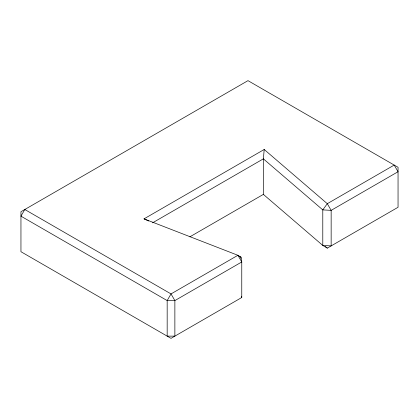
<?xml version="1.0" encoding="UTF-8"?>
<svg xmlns="http://www.w3.org/2000/svg" width="419" height="419" viewBox="0 0 419 419"><rect width="100%" height="100%" fill="white"/><g stroke="black" fill="none" stroke-linecap="round" stroke-linejoin="round"><path stroke-width="0.63" d="M264.2 149.483L263.373 158.848L263.373 194.39L322.787 245.434L327.302 248.127L398.05 207.279L398.05 167.291L247.98 80.647L20.95 211.721L20.95 251.709L171.02 338.353L241.763 297.511L241.763 261.964L240.951 257.135L237.913 255.297L144.026 218.865L264.2 149.483L327.302 203.692L331.151 210.359L331.151 245.901L322.787 245.434L322.787 209.888L327.302 203.692L394.2 165.07L398.05 171.732L331.151 210.359L322.787 209.888L263.373 158.848L152.553 222.829M189.87 236.829L263.635 194.243M239.123 256.423L240.951 257.135L240.951 258.429M144.026 218.865L145.094 219.357M145.21 219.415L146.87 220.185M147.284 220.378L147.755 220.598M148.111 220.761L148.645 221.012M325.333 246.43L327.302 248.127M241.559 296.301L241.763 297.511M24.8 209.5L20.95 216.162L167.171 300.585L174.87 300.585L241.763 261.964L237.913 255.297L171.02 293.918L167.171 300.585L167.171 336.132L174.87 336.132L174.87 300.585L171.02 293.918L24.8 209.5"/></g></svg>
